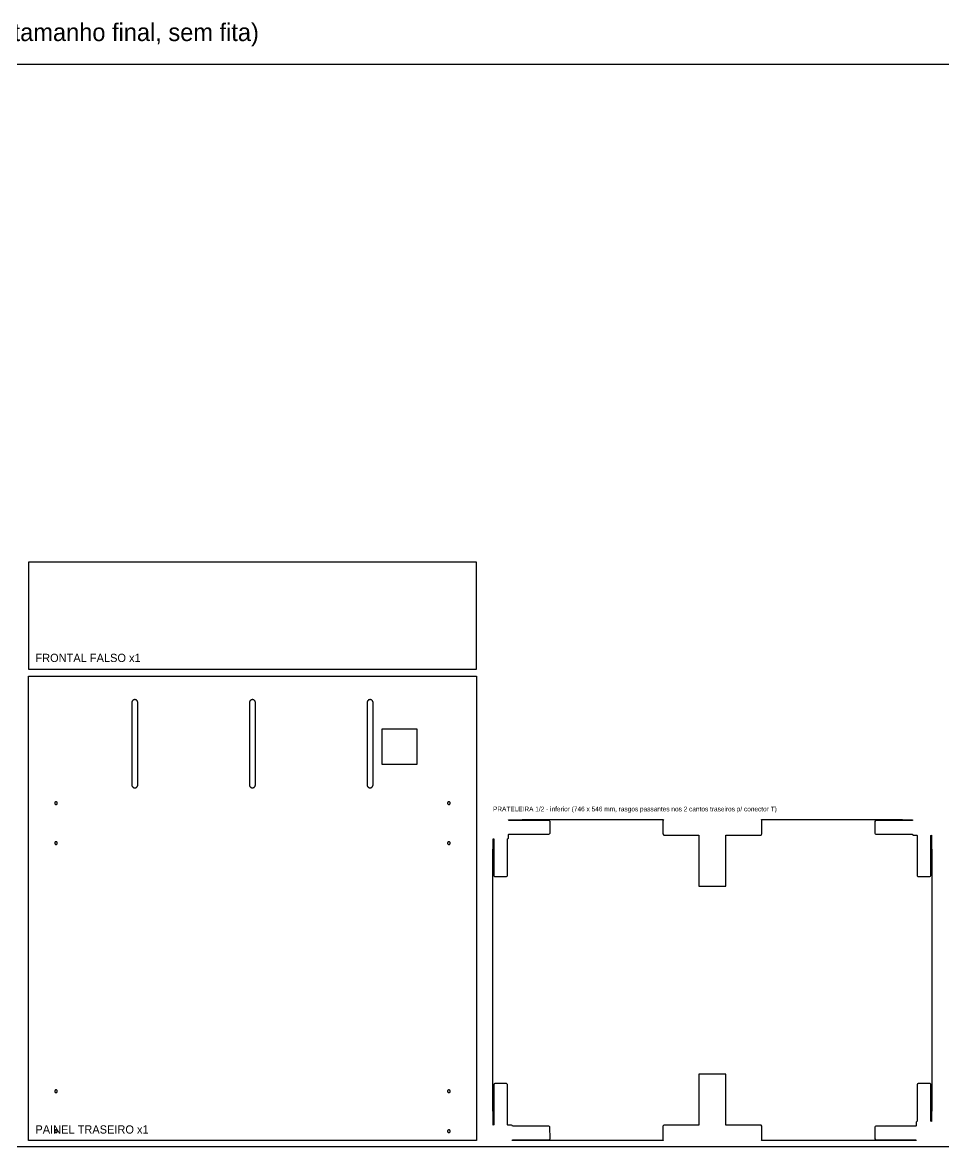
# Model space of a CAD drawing. Header units: millimetres. Extents: x 0 to 4450, y 0 to 1912.
# Drawn here: x 840 to 2406, y 0 to 1912 of the extents above; entities that cross this region are included whole.
import ezdxf

# ---------------------------------------------------------------- set-up
doc = ezdxf.new("R2010")
doc.units = ezdxf.units.MM
for name, color, linetype in [('CORTE', 7, 'Continuous'), ('FUROS', 1, 'Continuous'), ('TEXTO', 3, 'Continuous')]:
    doc.layers.add(name, color=color, linetype=linetype)

msp = doc.modelspace()

# ---------------------------------------------------------------- linework, layer by layer
at = {"layer": 'CORTE'}
for points in [[(1612, 812), (1612, 994), (850, 994), (850, 812), (1612, 812)], [(850, 10), (850, 800), (1612, 800), (1612, 10), (850, 10)], [(1690.3, 10), (1689, 10.5), (1672.7, 10.5), (1673, 11.3), (1735.6, 11.4), (1737, 13.1), (1736.9, 33.3), (1736.3, 34.2), (1735, 34.7), (1673, 34.7), (1672.5, 35.8), (1671.4, 36.5), (1665.3, 36.5), (1664.7, 37.1), (1664.6, 105.6), (1662.9, 107), (1643.3, 107), (1641.9, 106.4), (1641.3, 105), (1641.3, 37.1), (1640.5, 36.3), (1640.5, 59), (1640, 60.3), (1640, 505.7), (1640.5, 507), (1640.5, 523.3), (1641.3, 523), (1641.4, 460.4), (1643.1, 459), (1662.9, 459), (1664.1, 459.6), (1664.7, 461), (1664.7, 523), (1666.4, 524.4), (1666.5, 530.7), (1667.1, 531.3), (1735, 531.3), (1736.3, 531.8), (1737, 533.1), (1737, 552.9), (1735.6, 554.6), (1667.1, 554.7), (1666.3, 555.5), (1689, 555.5), (1690.3, 556), (1929, 556), (1929.7, 556), (1929, 554.5), (1929, 531.5), (1930.2, 529.6), (1990, 529.5), (1990, 443), (2036, 443), (2036, 529.5), (2095.8, 529.6), (2097, 531.5), (2097, 554.5), (2096.3, 556), (2097, 556), (2335.7, 556), (2337, 555.5), (2353.3, 555.5), (2353, 554.7), (2290.4, 554.6), (2289, 552.9), (2289.1, 532.7), (2289.9, 531.6), (2291, 531.3), (2353, 531.3), (2353.4, 530.2), (2354.6, 529.5), (2360.7, 529.5), (2361.3, 528.9), (2361.4, 460.4), (2363.1, 459), (2382.7, 459), (2384.1, 459.6), (2384.7, 461), (2384.7, 528.9), (2385.5, 529.6), (2385.5, 507), (2386, 505.7), (2386, 60.3), (2385.5, 59), (2385.5, 42.7), (2384.7, 43), (2384.4, 105.9), (2382.7, 107), (2363.1, 107), (2361.9, 106.4), (2361.3, 105), (2361.3, 43), (2359.6, 41.6), (2359.5, 35.3), (2358.9, 34.7), (2291, 34.7), (2289.6, 34.1), (2289, 32.7), (2289, 13.1), (2290.4, 11.4), (2358.9, 11.3), (2359.7, 10.5), (2337, 10.5), (2335.7, 10), (2097, 10), (2096.3, 10), (2097, 11.5), (2097, 34.5), (2095.8, 36.3), (2036, 36.5), (2036, 123), (1990, 123), (1990, 36.5), (1930.2, 36.3), (1929, 34.5), (1929, 11.5), (1929.7, 10), (1929, 10)]]:
    msp.add_lwpolyline(points, close=True, dxfattribs=at)
at = {"layer": 'FUROS'}
for points in [[(1026.2, 756.5), (1026.1, 756), (1026, 755.5), (1026, 755), (1026, 615), (1026, 614.5), (1026.1, 614), (1026.2, 613.5), (1026.4, 613.1), (1026.6, 612.6), (1026.8, 612.2), (1027.1, 611.8), (1027.5, 611.5), (1027.8, 611.1), (1028.2, 610.8), (1028.6, 610.6), (1029.1, 610.4), (1029.5, 610.2), (1030, 610.1), (1030.5, 610), (1031, 610), (1031.5, 610), (1032, 610.1), (1032.5, 610.2), (1032.9, 610.4), (1033.4, 610.6), (1033.8, 610.8), (1034.2, 611.1), (1034.5, 611.5), (1034.9, 611.8), (1035.2, 612.2), (1035.4, 612.6), (1035.6, 613.1), (1035.8, 613.5), (1035.9, 614), (1036, 614.5), (1036, 615), (1036, 755), (1036, 755.5), (1035.9, 756), (1035.8, 756.5), (1035.6, 756.9), (1035.4, 757.4), (1035.2, 757.8), (1034.9, 758.2), (1034.5, 758.5), (1034.2, 758.9), (1033.8, 759.2), (1033.4, 759.4), (1032.9, 759.6), (1032.5, 759.8), (1032, 759.9), (1031.5, 760), (1031, 760), (1030.5, 760), (1030, 759.9), (1029.5, 759.8), (1029.1, 759.6), (1028.6, 759.4), (1028.2, 759.2), (1027.8, 758.9), (1027.5, 758.5), (1027.1, 758.2), (1026.8, 757.8), (1026.6, 757.4), (1026.4, 756.9), (1026.2, 756.5)], [(1226.2, 756.5), (1226.1, 756), (1226, 755.5), (1226, 755), (1226, 615), (1226, 614.5), (1226.1, 614), (1226.2, 613.5), (1226.4, 613.1), (1226.6, 612.6), (1226.8, 612.2), (1227.1, 611.8), (1227.5, 611.5), (1227.8, 611.1), (1228.2, 610.8), (1228.6, 610.6), (1229.1, 610.4), (1229.5, 610.2), (1230, 610.1), (1230.5, 610), (1231, 610), (1231.5, 610), (1232, 610.1), (1232.5, 610.2), (1232.9, 610.4), (1233.4, 610.6), (1233.8, 610.8), (1234.2, 611.1), (1234.5, 611.5), (1234.9, 611.8), (1235.2, 612.2), (1235.4, 612.6), (1235.6, 613.1), (1235.8, 613.5), (1235.9, 614), (1236, 614.5), (1236, 615), (1236, 755), (1236, 755.5), (1235.9, 756), (1235.8, 756.5), (1235.6, 756.9), (1235.4, 757.4), (1235.2, 757.8), (1234.9, 758.2), (1234.5, 758.5), (1234.2, 758.9), (1233.8, 759.2), (1233.4, 759.4), (1232.9, 759.6), (1232.5, 759.8), (1232, 759.9), (1231.5, 760), (1231, 760), (1230.5, 760), (1230, 759.9), (1229.5, 759.8), (1229.1, 759.6), (1228.6, 759.4), (1228.2, 759.2), (1227.8, 758.9), (1227.5, 758.5), (1227.1, 758.2), (1226.8, 757.8), (1226.6, 757.4), (1226.4, 756.9), (1226.2, 756.5)], [(1426.2, 756.5), (1426.1, 756), (1426, 755.5), (1426, 755), (1426, 615), (1426, 614.5), (1426.1, 614), (1426.2, 613.5), (1426.4, 613.1), (1426.6, 612.6), (1426.8, 612.2), (1427.1, 611.8), (1427.5, 611.5), (1427.8, 611.1), (1428.2, 610.8), (1428.6, 610.6), (1429.1, 610.4), (1429.5, 610.2), (1430, 610.1), (1430.5, 610), (1431, 610), (1431.5, 610), (1432, 610.1), (1432.5, 610.2), (1432.9, 610.4), (1433.4, 610.6), (1433.8, 610.8), (1434.2, 611.1), (1434.5, 611.5), (1434.9, 611.8), (1435.2, 612.2), (1435.4, 612.6), (1435.6, 613.1), (1435.8, 613.5), (1435.9, 614), (1436, 614.5), (1436, 615), (1436, 755), (1436, 755.5), (1435.9, 756), (1435.8, 756.5), (1435.6, 756.9), (1435.4, 757.4), (1435.2, 757.8), (1434.9, 758.2), (1434.5, 758.5), (1434.2, 758.9), (1433.8, 759.2), (1433.4, 759.4), (1432.9, 759.6), (1432.5, 759.8), (1432, 759.9), (1431.5, 760), (1431, 760), (1430.5, 760), (1430, 759.9), (1429.5, 759.8), (1429.1, 759.6), (1428.6, 759.4), (1428.2, 759.2), (1427.8, 758.9), (1427.5, 758.5), (1427.1, 758.2), (1426.8, 757.8), (1426.6, 757.4), (1426.4, 756.9), (1426.2, 756.5)], [(1511, 710), (1451, 710), (1451, 650), (1511, 650), (1511, 710)], [(899.2, 583.7), (899.2, 583.9), (899.2, 584), (899.2, 584.1), (899.2, 584.3), (899.2, 584.4), (899.2, 584.6), (899.1, 584.7), (899.1, 584.9), (899, 585), (898.9, 585.1), (898.9, 585.3), (898.8, 585.4), (898.7, 585.5), (898.6, 585.6), (898.5, 585.7), (898.4, 585.8), (898.3, 585.9), (898.1, 585.9), (898, 586), (897.9, 586.1), (897.7, 586.1), (897.6, 586.2), (897.4, 586.2), (897.3, 586.2), (897.1, 586.2), (897, 586.2), (896.9, 586.2), (896.7, 586.2), (896.6, 586.2), (896.4, 586.2), (896.3, 586.1), (896.1, 586.1), (896, 586), (895.9, 585.9), (895.7, 585.9), (895.6, 585.8), (895.5, 585.7), (895.4, 585.6), (895.3, 585.5), (895.2, 585.4), (895.1, 585.3), (895.1, 585.1), (895, 585), (894.9, 584.9), (894.9, 584.7), (894.8, 584.6), (894.8, 584.4), (894.8, 584.3), (894.8, 584.1), (894.8, 584), (894.8, 583.9), (894.8, 583.7), (894.8, 583.6), (894.8, 583.4), (894.9, 583.3), (894.9, 583.1), (895, 583), (895.1, 582.9), (895.1, 582.7), (895.2, 582.6), (895.3, 582.5), (895.4, 582.4), (895.5, 582.3), (895.6, 582.2), (895.7, 582.1), (895.9, 582.1), (896, 582), (896.1, 581.9), (896.3, 581.9), (896.4, 581.8), (896.6, 581.8), (896.7, 581.8), (896.9, 581.8), (897, 581.8), (897.1, 581.8), (897.3, 581.8), (897.4, 581.8), (897.6, 581.8), (897.7, 581.9), (897.9, 581.9), (898, 582), (898.1, 582.1), (898.3, 582.1), (898.4, 582.2), (898.5, 582.3), (898.6, 582.4), (898.7, 582.5), (898.8, 582.6), (898.9, 582.7), (898.9, 582.9), (899, 583), (899.1, 583.1), (899.1, 583.3), (899.2, 583.4), (899.2, 583.6), (899.2, 583.7)], [(1567.2, 583.7), (1567.2, 583.9), (1567.2, 584), (1567.2, 584.1), (1567.2, 584.3), (1567.2, 584.4), (1567.2, 584.6), (1567.1, 584.7), (1567.1, 584.9), (1567, 585), (1566.9, 585.1), (1566.9, 585.3), (1566.8, 585.4), (1566.7, 585.5), (1566.6, 585.6), (1566.5, 585.7), (1566.4, 585.8), (1566.3, 585.9), (1566.1, 585.9), (1566, 586), (1565.9, 586.1), (1565.7, 586.1), (1565.6, 586.2), (1565.4, 586.2), (1565.3, 586.2), (1565.1, 586.2), (1565, 586.2), (1564.9, 586.2), (1564.7, 586.2), (1564.6, 586.2), (1564.4, 586.2), (1564.3, 586.1), (1564.1, 586.1), (1564, 586), (1563.9, 585.9), (1563.7, 585.9), (1563.6, 585.8), (1563.5, 585.7), (1563.4, 585.6), (1563.3, 585.5), (1563.2, 585.4), (1563.1, 585.3), (1563.1, 585.1), (1563, 585), (1562.9, 584.9), (1562.9, 584.7), (1562.8, 584.6), (1562.8, 584.4), (1562.8, 584.3), (1562.8, 584.1), (1562.8, 584), (1562.8, 583.9), (1562.8, 583.7), (1562.8, 583.6), (1562.8, 583.4), (1562.9, 583.3), (1562.9, 583.1), (1563, 583), (1563.1, 582.9), (1563.1, 582.7), (1563.2, 582.6), (1563.3, 582.5), (1563.4, 582.4), (1563.5, 582.3), (1563.6, 582.2), (1563.7, 582.1), (1563.9, 582.1), (1564, 582), (1564.1, 581.9), (1564.3, 581.9), (1564.4, 581.8), (1564.6, 581.8), (1564.7, 581.8), (1564.9, 581.8), (1565, 581.8), (1565.1, 581.8), (1565.3, 581.8), (1565.4, 581.8), (1565.6, 581.8), (1565.7, 581.9), (1565.9, 581.9), (1566, 582), (1566.1, 582.1), (1566.3, 582.1), (1566.4, 582.2), (1566.5, 582.3), (1566.6, 582.4), (1566.7, 582.5), (1566.8, 582.6), (1566.9, 582.7), (1566.9, 582.9), (1567, 583), (1567.1, 583.1), (1567.1, 583.3), (1567.2, 583.4), (1567.2, 583.6), (1567.2, 583.7)], [(899.2, 515.6), (899.2, 515.7), (899.2, 515.9), (899.2, 516), (899.2, 516.1), (899.2, 516.3), (899.2, 516.4), (899.2, 516.6), (899.1, 516.7), (899.1, 516.9), (899, 517), (898.9, 517.1), (898.9, 517.3), (898.8, 517.4), (898.7, 517.5), (898.6, 517.6), (898.5, 517.7), (898.4, 517.8), (898.3, 517.9), (898.1, 517.9), (898, 518), (897.9, 518.1), (897.7, 518.1), (897.6, 518.2), (897.4, 518.2), (897.3, 518.2), (897.1, 518.2), (897, 518.2), (896.9, 518.2), (896.7, 518.2), (896.6, 518.2), (896.4, 518.2), (896.3, 518.1), (896.1, 518.1), (896, 518), (895.9, 517.9), (895.7, 517.9), (895.6, 517.8), (895.5, 517.7), (895.4, 517.6), (895.3, 517.5), (895.2, 517.4), (895.1, 517.3), (895.1, 517.1), (895, 517), (894.9, 516.9), (894.9, 516.7), (894.8, 516.6), (894.8, 516.4), (894.8, 516.3), (894.8, 516.1), (894.8, 516), (894.8, 515.9), (894.8, 515.7), (894.8, 515.6), (894.8, 515.4), (894.9, 515.3), (894.9, 515.1), (895, 515), (895.1, 514.9), (895.1, 514.7), (895.2, 514.6), (895.3, 514.5), (895.4, 514.4), (895.5, 514.3), (895.6, 514.2), (895.7, 514.1), (895.9, 514.1), (896, 514), (896.1, 513.9), (896.3, 513.9), (896.4, 513.8), (896.6, 513.8), (896.7, 513.8), (896.9, 513.8), (897, 513.8), (897.1, 513.8), (897.3, 513.8), (897.4, 513.8), (897.6, 513.8), (897.7, 513.9), (897.9, 513.9), (898, 514), (898.1, 514.1), (898.3, 514.1), (898.4, 514.2), (898.5, 514.3), (898.6, 514.4), (898.7, 514.5), (898.8, 514.6), (898.9, 514.7), (898.9, 514.9), (899, 515), (899.1, 515.1), (899.1, 515.3), (899.2, 515.4), (899.2, 515.6)], [(1567.2, 515.6), (1567.2, 515.7), (1567.2, 515.9), (1567.2, 516), (1567.2, 516.1), (1567.2, 516.3), (1567.2, 516.4), (1567.2, 516.6), (1567.1, 516.7), (1567.1, 516.9), (1567, 517), (1566.9, 517.1), (1566.9, 517.3), (1566.8, 517.4), (1566.7, 517.5), (1566.6, 517.6), (1566.5, 517.7), (1566.4, 517.8), (1566.3, 517.9), (1566.1, 517.9), (1566, 518), (1565.9, 518.1), (1565.7, 518.1), (1565.6, 518.2), (1565.4, 518.2), (1565.3, 518.2), (1565.1, 518.2), (1565, 518.2), (1564.9, 518.2), (1564.7, 518.2), (1564.6, 518.2), (1564.4, 518.2), (1564.3, 518.1), (1564.1, 518.1), (1564, 518), (1563.9, 517.9), (1563.7, 517.9), (1563.6, 517.8), (1563.5, 517.7), (1563.4, 517.6), (1563.3, 517.5), (1563.2, 517.4), (1563.1, 517.3), (1563.1, 517.1), (1563, 517), (1562.9, 516.9), (1562.9, 516.7), (1562.8, 516.6), (1562.8, 516.4), (1562.8, 516.3), (1562.8, 516.1), (1562.8, 516), (1562.8, 515.9), (1562.8, 515.7), (1562.8, 515.6), (1562.8, 515.4), (1562.9, 515.3), (1562.9, 515.1), (1563, 515), (1563.1, 514.9), (1563.1, 514.7), (1563.2, 514.6), (1563.3, 514.5), (1563.4, 514.4), (1563.5, 514.3), (1563.6, 514.2), (1563.7, 514.1), (1563.9, 514.1), (1564, 514), (1564.1, 513.9), (1564.3, 513.9), (1564.4, 513.8), (1564.6, 513.8), (1564.7, 513.8), (1564.9, 513.8), (1565, 513.8), (1565.1, 513.8), (1565.3, 513.8), (1565.4, 513.8), (1565.6, 513.8), (1565.7, 513.9), (1565.9, 513.9), (1566, 514), (1566.1, 514.1), (1566.3, 514.1), (1566.4, 514.2), (1566.5, 514.3), (1566.6, 514.4), (1566.7, 514.5), (1566.8, 514.6), (1566.9, 514.7), (1566.9, 514.9), (1567, 515), (1567.1, 515.1), (1567.1, 515.3), (1567.2, 515.4), (1567.2, 515.6)], [(899.2, 93.6), (899.2, 93.7), (899.2, 93.9), (899.2, 94), (899.2, 94.1), (899.2, 94.3), (899.2, 94.4), (899.2, 94.6), (899.1, 94.7), (899.1, 94.9), (899, 95), (898.9, 95.1), (898.9, 95.3), (898.8, 95.4), (898.7, 95.5), (898.6, 95.6), (898.5, 95.7), (898.4, 95.8), (898.3, 95.9), (898.1, 95.9), (898, 96), (897.9, 96.1), (897.7, 96.1), (897.6, 96.2), (897.4, 96.2), (897.3, 96.2), (897.1, 96.2), (897, 96.2), (896.9, 96.2), (896.7, 96.2), (896.6, 96.2), (896.4, 96.2), (896.3, 96.1), (896.1, 96.1), (896, 96), (895.9, 95.9), (895.7, 95.9), (895.6, 95.8), (895.5, 95.7), (895.4, 95.6), (895.3, 95.5), (895.2, 95.4), (895.1, 95.3), (895.1, 95.1), (895, 95), (894.9, 94.9), (894.9, 94.7), (894.8, 94.6), (894.8, 94.4), (894.8, 94.3), (894.8, 94.1), (894.8, 94), (894.8, 93.9), (894.8, 93.7), (894.8, 93.6), (894.8, 93.4), (894.9, 93.3), (894.9, 93.1), (895, 93), (895.1, 92.9), (895.1, 92.7), (895.2, 92.6), (895.3, 92.5), (895.4, 92.4), (895.5, 92.3), (895.6, 92.2), (895.7, 92.1), (895.9, 92.1), (896, 92), (896.1, 91.9), (896.3, 91.9), (896.4, 91.8), (896.6, 91.8), (896.7, 91.8), (896.9, 91.8), (897, 91.8), (897.1, 91.8), (897.3, 91.8), (897.4, 91.8), (897.6, 91.8), (897.7, 91.9), (897.9, 91.9), (898, 92), (898.1, 92.1), (898.3, 92.1), (898.4, 92.2), (898.5, 92.3), (898.6, 92.4), (898.7, 92.5), (898.8, 92.6), (898.9, 92.7), (898.9, 92.9), (899, 93), (899.1, 93.1), (899.1, 93.3), (899.2, 93.4), (899.2, 93.6)], [(1567.2, 93.6), (1567.2, 93.7), (1567.2, 93.9), (1567.2, 94), (1567.2, 94.1), (1567.2, 94.3), (1567.2, 94.4), (1567.2, 94.6), (1567.1, 94.7), (1567.1, 94.9), (1567, 95), (1566.9, 95.1), (1566.9, 95.3), (1566.8, 95.4), (1566.7, 95.5), (1566.6, 95.6), (1566.5, 95.7), (1566.4, 95.8), (1566.3, 95.9), (1566.1, 95.9), (1566, 96), (1565.9, 96.1), (1565.7, 96.1), (1565.6, 96.2), (1565.4, 96.2), (1565.3, 96.2), (1565.1, 96.2), (1565, 96.2), (1564.9, 96.2), (1564.7, 96.2), (1564.6, 96.2), (1564.4, 96.2), (1564.3, 96.1), (1564.1, 96.1), (1564, 96), (1563.9, 95.9), (1563.7, 95.9), (1563.6, 95.8), (1563.5, 95.7), (1563.4, 95.6), (1563.3, 95.5), (1563.2, 95.4), (1563.1, 95.3), (1563.1, 95.1), (1563, 95), (1562.9, 94.9), (1562.9, 94.7), (1562.8, 94.6), (1562.8, 94.4), (1562.8, 94.3), (1562.8, 94.1), (1562.8, 94), (1562.8, 93.9), (1562.8, 93.7), (1562.8, 93.6), (1562.8, 93.4), (1562.9, 93.3), (1562.9, 93.1), (1563, 93), (1563.1, 92.9), (1563.1, 92.7), (1563.2, 92.6), (1563.3, 92.5), (1563.4, 92.4), (1563.5, 92.3), (1563.6, 92.2), (1563.7, 92.1), (1563.9, 92.1), (1564, 92), (1564.1, 91.9), (1564.3, 91.9), (1564.4, 91.8), (1564.6, 91.8), (1564.7, 91.8), (1564.9, 91.8), (1565, 91.8), (1565.1, 91.8), (1565.3, 91.8), (1565.4, 91.8), (1565.6, 91.8), (1565.7, 91.9), (1565.9, 91.9), (1566, 92), (1566.1, 92.1), (1566.3, 92.1), (1566.4, 92.2), (1566.5, 92.3), (1566.6, 92.4), (1566.7, 92.5), (1566.8, 92.6), (1566.9, 92.7), (1566.9, 92.9), (1567, 93), (1567.1, 93.1), (1567.1, 93.3), (1567.2, 93.4), (1567.2, 93.6)], [(899.2, 25.7), (899.2, 25.9), (899.2, 26), (899.2, 26.1), (899.2, 26.3), (899.2, 26.4), (899.2, 26.6), (899.1, 26.7), (899.1, 26.9), (899, 27), (898.9, 27.1), (898.9, 27.3), (898.8, 27.4), (898.7, 27.5), (898.6, 27.6), (898.5, 27.7), (898.4, 27.8), (898.3, 27.9), (898.1, 27.9), (898, 28), (897.9, 28.1), (897.7, 28.1), (897.6, 28.2), (897.4, 28.2), (897.3, 28.2), (897.1, 28.2), (897, 28.2), (896.9, 28.2), (896.7, 28.2), (896.6, 28.2), (896.4, 28.2), (896.3, 28.1), (896.1, 28.1), (896, 28), (895.9, 27.9), (895.7, 27.9), (895.6, 27.8), (895.5, 27.7), (895.4, 27.6), (895.3, 27.5), (895.2, 27.4), (895.1, 27.3), (895.1, 27.1), (895, 27), (894.9, 26.9), (894.9, 26.7), (894.8, 26.6), (894.8, 26.4), (894.8, 26.3), (894.8, 26.1), (894.8, 26), (894.8, 25.9), (894.8, 25.7), (894.8, 25.6), (894.8, 25.4), (894.9, 25.3), (894.9, 25.1), (895, 25), (895.1, 24.9), (895.1, 24.7), (895.2, 24.6), (895.3, 24.5), (895.4, 24.4), (895.5, 24.3), (895.6, 24.2), (895.7, 24.1), (895.9, 24.1), (896, 24), (896.1, 23.9), (896.3, 23.9), (896.4, 23.8), (896.6, 23.8), (896.7, 23.8), (896.9, 23.8), (897, 23.8), (897.1, 23.8), (897.3, 23.8), (897.4, 23.8), (897.6, 23.8), (897.7, 23.9), (897.9, 23.9), (898, 24), (898.1, 24.1), (898.3, 24.1), (898.4, 24.2), (898.5, 24.3), (898.6, 24.4), (898.7, 24.5), (898.8, 24.6), (898.9, 24.7), (898.9, 24.9), (899, 25), (899.1, 25.1), (899.1, 25.3), (899.2, 25.4), (899.2, 25.6), (899.2, 25.7)], [(1567.2, 25.7), (1567.2, 25.9), (1567.2, 26), (1567.2, 26.1), (1567.2, 26.3), (1567.2, 26.4), (1567.2, 26.6), (1567.1, 26.7), (1567.1, 26.9), (1567, 27), (1566.9, 27.1), (1566.9, 27.3), (1566.8, 27.4), (1566.7, 27.5), (1566.6, 27.6), (1566.5, 27.7), (1566.4, 27.8), (1566.3, 27.9), (1566.1, 27.9), (1566, 28), (1565.9, 28.1), (1565.7, 28.1), (1565.6, 28.2), (1565.4, 28.2), (1565.3, 28.2), (1565.1, 28.2), (1565, 28.2), (1564.9, 28.2), (1564.7, 28.2), (1564.6, 28.2), (1564.4, 28.2), (1564.3, 28.1), (1564.1, 28.1), (1564, 28), (1563.9, 27.9), (1563.7, 27.9), (1563.6, 27.8), (1563.5, 27.7), (1563.4, 27.6), (1563.3, 27.5), (1563.2, 27.4), (1563.1, 27.3), (1563.1, 27.1), (1563, 27), (1562.9, 26.9), (1562.9, 26.7), (1562.8, 26.6), (1562.8, 26.4), (1562.8, 26.3), (1562.8, 26.1), (1562.8, 26), (1562.8, 25.9), (1562.8, 25.7), (1562.8, 25.6), (1562.8, 25.4), (1562.9, 25.3), (1562.9, 25.1), (1563, 25), (1563.1, 24.9), (1563.1, 24.7), (1563.2, 24.6), (1563.3, 24.5), (1563.4, 24.4), (1563.5, 24.3), (1563.6, 24.2), (1563.7, 24.1), (1563.9, 24.1), (1564, 24), (1564.1, 23.9), (1564.3, 23.9), (1564.4, 23.8), (1564.6, 23.8), (1564.7, 23.8), (1564.9, 23.8), (1565, 23.8), (1565.1, 23.8), (1565.3, 23.8), (1565.4, 23.8), (1565.6, 23.8), (1565.7, 23.9), (1565.9, 23.9), (1566, 24), (1566.1, 24.1), (1566.3, 24.1), (1566.4, 24.2), (1566.5, 24.3), (1566.6, 24.4), (1566.7, 24.5), (1566.8, 24.6), (1566.9, 24.7), (1566.9, 24.9), (1567, 25), (1567.1, 25.1), (1567.1, 25.3), (1567.2, 25.4), (1567.2, 25.6), (1567.2, 25.7)]]:
    msp.add_lwpolyline(points, close=True, dxfattribs=at)
at = {"layer": 'TEXTO'}
msp.add_lwpolyline([(0, 0), (2750, 0), (2750, 1840), (0, 1840)], close=True, dxfattribs=at)

# ---------------------------------------------------------------- texts
for s, height, p in [('CHAPA MDF 15 mm - 2750 x 1840 (pecas no tamanho final, sem fita)', 30, (0, 1880)), ('FRONTAL FALSO x1', 14, (862, 824)), ('PRATELEIRA 1/2 - inferior (746 x 546 mm, rasgos passantes nos 2 cantos traseiros p/ conector T)', 8, (1640, 570)), ('PAINEL TRASEIRO x1', 14, (862, 22))]:
    msp.add_text(s, height=height, dxfattribs=at).set_placement(p)

doc.saveas('drawing.dxf')
